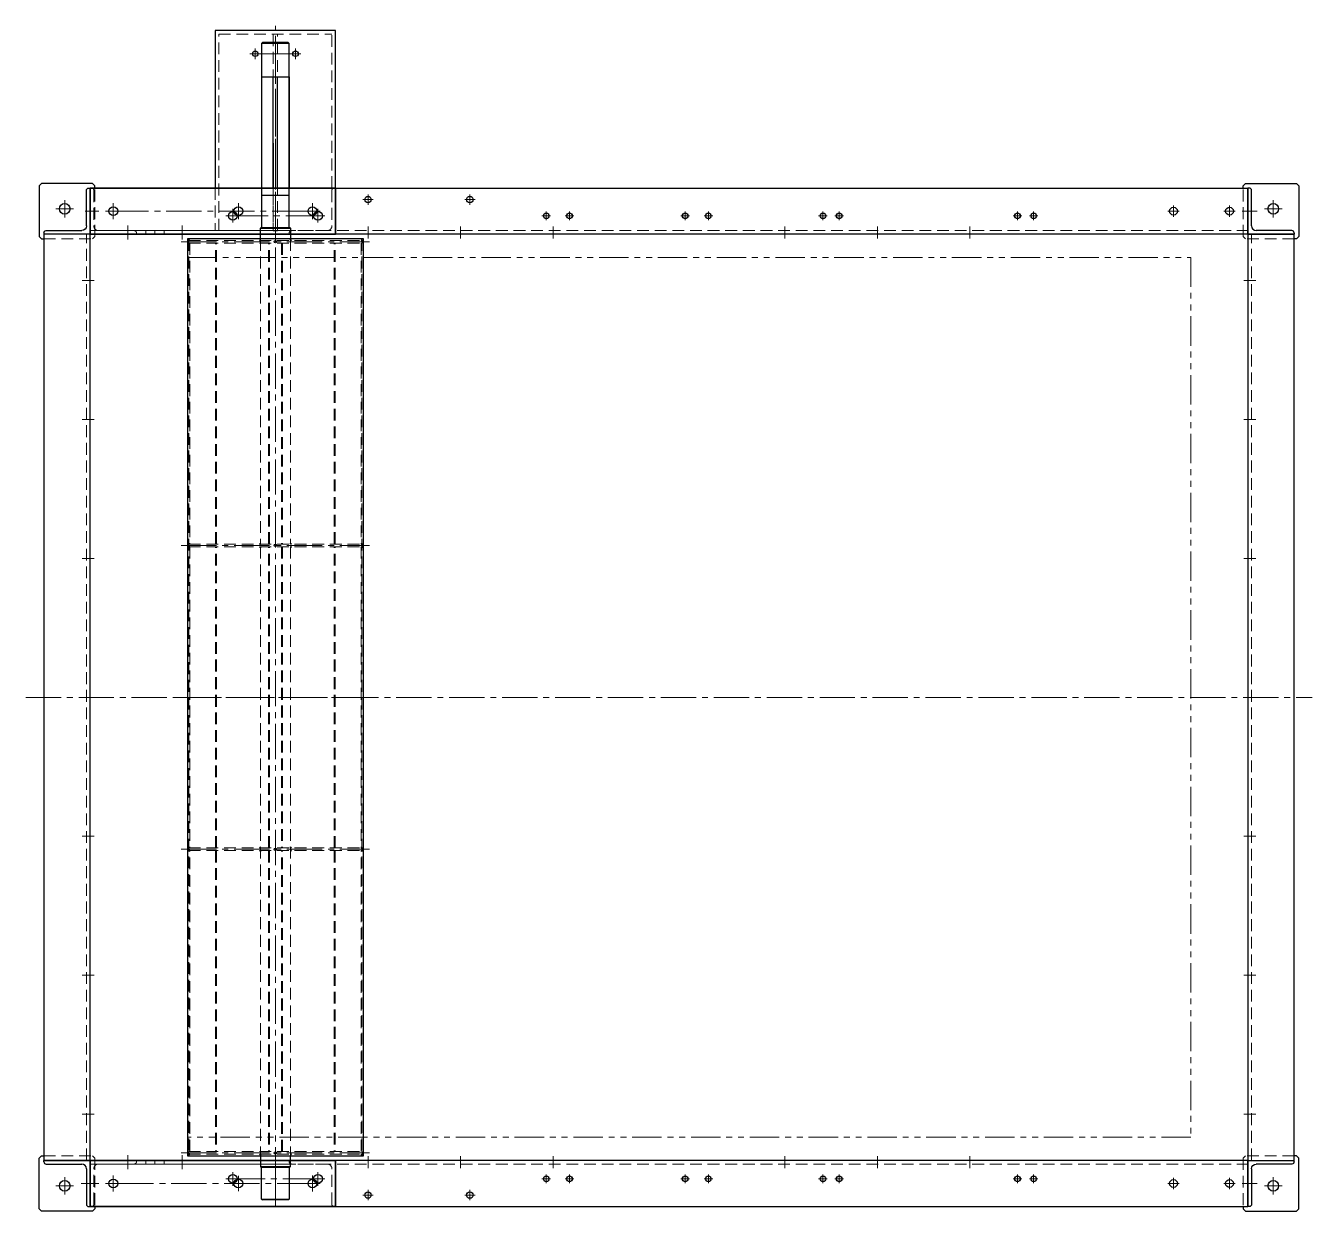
# Model space of a CAD drawing. Header units: millimetres. Extents: x -8731 to 85711, y -14522 to 31379.
# Drawn here: x 20589 to 23367, y 19819 to 22379 of the extents above; entities that cross this region are included whole.
import ezdxf

# ---------------------------------------------------------------- set-up
doc = ezdxf.new("R2010")
doc.units = ezdxf.units.MM
doc.header["$LTSCALE"] = 4
for name, pattern in [('CENTER2', [28.575, 19.05, -3.175, 3.175, -3.175]), ('HIDDEN', [9.525, 6.35, -3.175]), ('PHANTOM2', [31.75, 15.875, -3.175, 3.175, -3.175, 3.175, -3.175])]:
    doc.linetypes.add(name, pattern=pattern)
for name, color, linetype, lineweight in [('04_HIDDEN', 2, 'HIDDEN', 13), ('05_CENTER', 4, 'CENTER2', 13), ('06_PHANTOM', 2, 'PHANTOM2', 13)]:
    doc.layers.add(name, color=color, linetype=linetype, lineweight=lineweight)
doc.layers.add('10_DRAFT', color=8, linetype='Continuous', lineweight=0, plot=False)

# ---------------------------------------------------------------- blocks, each defined once
blk = doc.blocks.new('A$C448B04A9_1_1_1')
at = {"color": 0}
for p, q in [((3, 100), (0, 100)), ((0, 0), (0, 100)), ((8, 18), (8, 95)), ((0, 0), (100, 0)), ((95, 8), (18, 8)), ((100, 3), (100, 0))]:
    blk.add_line(p, q, dxfattribs=at)
for centre, radius, start, end in [((3, 95), 5, 0, 90), ((18, 18), 10, 180, 270), ((95, 3), 5, 0, 90)]:
    blk.add_arc(centre, radius, start, end, dxfattribs=at)
blk = doc.blocks.new('A$C2A2D3C10_1_1_1')
at = {"color": 0}
for points in [[(110, 1100), (110, 1105), (105, 1110), (-5, 1110), (-10, 1105), (-10, 995), (-5, 990)], [(2590, 1100), (2590, 1105), (2595, 1110), (2705, 1110), (2710, 1105), (2710, 995), (2705, 990)], [(-5, 990), (0, 990)], [(100, 993), (100, 1000), (0, 1000), (0, -1000), (100, -1000), (100, -993)], [(100, -993), (100, 993)], [(2600, -993), (2600, -1000), (2700, -1000), (2700, 1000), (2600, 1000), (2600, 993)], [(2600, 993), (2600, -993)], [(2705, 990), (2700, 990)], [(110, -1100), (110, -1105), (105, -1110), (-5, -1110), (-10, -1105), (-10, -995), (-5, -990)], [(-5, -990), (0, -990)], [(2590, -1100), (2590, -1105), (2595, -1110), (2705, -1110), (2710, -1105), (2710, -995), (2705, -990)], [(2705, -990), (2700, -990)]]:
    blk.add_lwpolyline(points, dxfattribs=at)
for points in [[(100, 1100), (2600, 1100), (2600, 1000), (100, 1000)], [(100, -1100), (2600, -1100), (2600, -1000), (100, -1000)]]:
    blk.add_lwpolyline(points, close=True, dxfattribs=at)
for centre, radius in [((45, 1055), 11.5), ((150, 1050), 9.5), ((580, 1050), 9.5), ((700, 1075), 7), ((920, 1075), 7), ((2439.5, 1050), 8.5), ((2560.5, 1050), 8.5), ((2655, 1055), 11.5), ((1085, 1040), 6), ((1135, 1040), 6), ((1385, 1040), 6), ((1435, 1040), 6), ((1682.5, 1040), 6), ((1717.5, 1040), 6), ((2102.5, 1040), 6), ((2137.5, 1040), 6), ((45, -1055), 11.5), ((150, -1050), 9.5), ((420, -1050), 9.5), ((580, -1050), 9.5), ((1085, -1040), 6), ((1135, -1040), 6), ((1385, -1040), 6), ((1435, -1040), 6), ((1682.5, -1040), 6), ((1717.5, -1040), 6), ((2102.5, -1040), 6), ((2137.5, -1040), 6), ((2439.5, -1050), 8.5), ((2560.5, -1050), 8.5), ((2655, -1055), 11.5), ((700, -1075), 7), ((920, -1075), 7)]:
    blk.add_circle(centre, radius, dxfattribs=at)
at = {"layer": '04_HIDDEN'}
for p, q in [((100, 1008), (2600, 1008)), ((92, -1000), (92, 1000)), ((2608, -1000), (2608, 1000)), ((100, -1008), (2600, -1008))]:
    blk.add_line(p, q, dxfattribs=at)
for points in [[(0, 990), (105, 990), (110, 995), (110, 1100)], [(2700, 990), (2595, 990), (2590, 995), (2590, 1100)], [(0, -990), (105, -990), (110, -995), (110, -1100)], [(2700, -990), (2595, -990), (2590, -995), (2590, -1100)]]:
    blk.add_lwpolyline(points, dxfattribs=at)
at = {"layer": '05_CENTER'}
for p, q in [((700, 1086.2), (700, 1063.8)), ((920, 1086.2), (920, 1063.8)), ((45, 1073.9), (45, 1036.1)), ((150, 1066.3), (150, 1033.7)), ((580, 1066.3), (580, 1033.7)), ((711.2, 1075), (688.8, 1075)), ((931.2, 1075), (908.8, 1075)), ((2439.5, 1062.3), (2439.5, 1037.7)), ((2560.5, 1062.3), (2560.5, 1037.7)), ((2655, 1073.9), (2655, 1036.1)), ((63.9, 1055), (26.1, 1055)), ((166.3, 1050), (133.7, 1050)), ((596.3, 1050), (563.7, 1050)), ((1094.3, 1040), (1075.7, 1040)), ((1085, 1049.3), (1085, 1030.7)), ((1144.3, 1040), (1125.7, 1040)), ((1135, 1049.3), (1135, 1030.7)), ((1394.3, 1040), (1375.7, 1040)), ((1385, 1049.3), (1385, 1030.7)), ((1444.3, 1040), (1425.7, 1040)), ((1435, 1049.3), (1435, 1030.7)), ((1691.8, 1040), (1673.2, 1040)), ((1682.5, 1049.3), (1682.5, 1030.7)), ((1726.8, 1040), (1708.2, 1040)), ((1717.5, 1049.3), (1717.5, 1030.7)), ((2111.8, 1040), (2093.2, 1040)), ((2102.5, 1049.3), (2102.5, 1030.7)), ((2146.8, 1040), (2128.2, 1040)), ((2137.5, 1049.3), (2137.5, 1030.7)), ((2451.8, 1050), (2427.2, 1050)), ((2572.8, 1050), (2548.2, 1050)), ((2620.4, 1050), (2587.9, 1050)), ((2636.1, 1055), (2673.9, 1055)), ((700, 991.1), (700, 1017.1)), ((900, 991.1), (900, 1017.1)), ((1100, 991.1), (1100, 1017.1)), ((1600, 991.1), (1600, 1017.1)), ((1800, 991.1), (1800, 1017.1)), ((2000, 991.1), (2000, 1017.1)), ((108.9, 900), (82.9, 900)), ((2591.1, 900), (2617.1, 900)), ((108.9, 600), (82.9, 600)), ((2591.1, 600), (2617.1, 600)), ((108.9, 300), (82.9, 300)), ((2591.1, 300), (2617.1, 300)), ((-39.1, 0), (2739.1, 0)), ((108.9, -300), (82.9, -300)), ((2591.1, -300), (2617.1, -300)), ((108.9, -600), (82.9, -600)), ((2591.1, -600), (2617.1, -600)), ((108.9, -900), (82.9, -900)), ((2591.1, -900), (2617.1, -900)), ((700, -991.1), (700, -1017.1)), ((900, -991.1), (900, -1017.1)), ((1100, -991.1), (1100, -1017.1)), ((1600, -991.1), (1600, -1017.1)), ((1800, -991.1), (1800, -1017.1)), ((2000, -991.1), (2000, -1017.1)), ((63.9, -1055), (26.1, -1055)), ((45, -1073.9), (45, -1036.1)), ((111.3, -1050), (80.4, -1050)), ((166.3, -1050), (133.7, -1050)), ((150, -1066.3), (150, -1033.7)), ((436.3, -1050), (403.7, -1050)), ((420, -1066.3), (420, -1033.7)), ((596.3, -1050), (563.7, -1050)), ((580, -1066.3), (580, -1033.7)), ((1094.3, -1040), (1075.7, -1040)), ((1085, -1049.3), (1085, -1030.7)), ((1144.3, -1040), (1125.7, -1040)), ((1135, -1049.3), (1135, -1030.7)), ((1394.3, -1040), (1375.7, -1040)), ((1385, -1049.3), (1385, -1030.7)), ((1444.3, -1040), (1425.7, -1040)), ((1435, -1049.3), (1435, -1030.7)), ((1691.8, -1040), (1673.2, -1040)), ((1682.5, -1049.3), (1682.5, -1030.7)), ((1726.8, -1040), (1708.2, -1040)), ((1717.5, -1049.3), (1717.5, -1030.7)), ((2111.8, -1040), (2093.2, -1040)), ((2102.5, -1049.3), (2102.5, -1030.7)), ((2146.8, -1040), (2128.2, -1040)), ((2137.5, -1049.3), (2137.5, -1030.7)), ((2451.8, -1050), (2427.2, -1050)), ((2439.5, -1062.3), (2439.5, -1037.7)), ((2572.8, -1050), (2548.2, -1050)), ((2560.5, -1062.3), (2560.5, -1037.7)), ((2620.4, -1050), (2587.9, -1050)), ((2636.1, -1055), (2673.9, -1055)), ((2655, -1073.9), (2655, -1036.1)), ((711.2, -1075), (688.8, -1075)), ((700, -1086.2), (700, -1063.8)), ((931.2, -1075), (908.8, -1075)), ((920, -1086.2), (920, -1063.8))]:
    blk.add_line(p, q, dxfattribs=at)
at = {"color": 0, "xscale": -1}
blk.add_blockref('A$C448B04A9_1_1_1', (100, 1000), dxfattribs=at)
at = {"color": 0}
blk.add_blockref('A$C448B04A9_1_1_1', (2600, 1000), dxfattribs=at)
at = {"color": 0, "rotation": 180}
blk.add_blockref('A$C448B04A9_1_1_1', (100, -1000), dxfattribs=at)
at = {"color": 0, "xscale": -1, "rotation": 180}
blk.add_blockref('A$C448B04A9_1_1_1', (2600, -1000), dxfattribs=at)
blk = doc.blocks.new('A$C67F20274_1_1')
h = blk.add_hatch(color=3)
h.dxf.hatch_style = 1
h.paths.add_polyline_path([(0, -2), (0, 0), (-2, 0)])
at = {"color": 3}
blk.add_lwpolyline([(0, 0), (-2, 0), (-2, 0), (0, -2)], close=True, dxfattribs=at)
blk = doc.blocks.new('A$C448B04A9_1_1')
at = {"color": 0}
for p, q in [((3, 100), (0, 100)), ((0, 0), (0, 100)), ((8, 18), (8, 95)), ((0, 0), (100, 0)), ((95, 8), (18, 8)), ((100, 3), (100, 0))]:
    blk.add_line(p, q, dxfattribs=at)
for centre, radius, start, end in [((3, 95), 5, 0, 90), ((18, 18), 10, 180, 270), ((95, 3), 5, 0, 90)]:
    blk.add_arc(centre, radius, start, end, dxfattribs=at)

msp = doc.modelspace()

# ---------------------------------------------------------------- hatches: boundary and pattern name
h = msp.add_hatch(color=3)
h.dxf.hatch_style = 1
h.paths.add_polyline_path([(20941.25246, 21910.27853), (20939.03925, 21910.27853, 0.1117604654), (20939.60512, 21912.77851), (20941.25246, 21912.77851)])
h.paths.add_polyline_path([(20941.25246, 21912.77851), (20939.60512, 21912.77851, 0.1117619807), (20939.03925, 21915.27853), (20941.25246, 21915.27853)])
h = msp.add_hatch(color=3)
h.dxf.hatch_style = 1
h.paths.add_polyline_path([(21315.25246, 21915.2785), (21317.46567, 21915.2785, 0.1117604654), (21316.89979, 21912.77851), (21315.25246, 21912.77851)])
h.paths.add_polyline_path([(21315.25246, 21912.77851), (21316.89979, 21912.77851, 0.1117619807), (21317.46567, 21910.2785), (21315.25246, 21910.2785)])
h = msp.add_hatch(color=3)
h.dxf.hatch_style = 1
h.paths.add_polyline_path([(20941.25246, 21259.27848), (20939.03925, 21259.27848, -0.1117604654), (20939.60512, 21256.7785), (20941.25246, 21256.7785)])
h.paths.add_polyline_path([(20941.25246, 21256.7785), (20939.60512, 21256.7785, -0.1117619807), (20939.03925, 21254.27848), (20941.25246, 21254.27848)])
h = msp.add_hatch(color=3)
h.dxf.hatch_style = 1
h.paths.add_polyline_path([(21315.25246, 21254.27851), (21317.46567, 21254.27851, -0.1117604654), (21316.89979, 21256.7785), (21315.25246, 21256.7785)])
h.paths.add_polyline_path([(21315.25246, 21256.7785), (21316.89979, 21256.7785, -0.1117619807), (21317.46567, 21259.27851), (21315.25246, 21259.27851)])
h = msp.add_hatch(color=3)
h.dxf.hatch_style = 1
h.paths.add_polyline_path([(20941.25246, 20603.27848), (20939.03925, 20603.27848, -0.1117604654), (20939.60512, 20600.7785), (20941.25246, 20600.7785)])
h.paths.add_polyline_path([(20941.25246, 20600.7785), (20939.60512, 20600.7785, -0.1117619807), (20939.03925, 20598.27848), (20941.25246, 20598.27848)])
h = msp.add_hatch(color=3)
h.dxf.hatch_style = 1
h.paths.add_polyline_path([(21315.25246, 20598.27851), (21317.46567, 20598.27851, -0.1117604654), (21316.89979, 20600.7785), (21315.25246, 20600.7785)])
h.paths.add_polyline_path([(21315.25246, 20600.7785), (21316.89979, 20600.7785, -0.1117619807), (21317.46567, 20603.27851), (21315.25246, 20603.27851)])
h = msp.add_hatch(color=3)
h.dxf.hatch_style = 1
h.paths.add_polyline_path([(20941.25246, 19947.27846), (20939.03925, 19947.27846, -0.1117604654), (20939.60512, 19944.77848), (20941.25246, 19944.77848)])
h.paths.add_polyline_path([(20941.25246, 19944.77848), (20939.60512, 19944.77848, -0.1117619807), (20939.03925, 19942.27846), (20941.25246, 19942.27846)])
h = msp.add_hatch(color=3)
h.dxf.hatch_style = 1
h.paths.add_polyline_path([(21315.25246, 19942.2785), (21317.46567, 19942.2785, -0.1117604654), (21316.89979, 19944.77848), (21315.25246, 19944.77848)])
h.paths.add_polyline_path([(21315.25246, 19944.77848), (21316.89979, 19944.77848, -0.1117619807), (21317.46567, 19947.2785), (21315.25246, 19947.2785)])

# ---------------------------------------------------------------- linework, layer by layer
at = {"color": 0}
for p, q in [((21098.35246, 22341.2785), (21100.35246, 22343.2785)), ((21158.15246, 22341.2785), (21098.35246, 22341.2785)), ((21098.35246, 22341.2785), (21098.35246, 22013.2785)), ((21156.15246, 22343.2785), (21100.35246, 22343.2785)), ((21156.15246, 22343.2785), (21158.15246, 22341.2785)), ((21158.15246, 22013.2785), (21158.15246, 22341.2785)), ((21123.75246, 22125.98451), (21123.75246, 22028.7785)), ((21132.75246, 22028.7785), (21132.75246, 22125.98451)), ((21160.75246, 22028.7785), (21095.75246, 22028.7785)), ((21098.25246, 22013.2785), (21098.25246, 21943.2785)), ((21158.25246, 21943.2785), (21158.25246, 22013.2785)), ((21095.75246, 21942.2785), (21096.75246, 21943.2785)), ((21095.75246, 21918.7785), (21095.75246, 21942.2785)), ((21095.75246, 21942.2785), (21160.75246, 21942.2785)), ((21096.75246, 21943.2785), (21159.75246, 21943.2785)), ((21123.75246, 21936.7785), (21132.75246, 21936.7785)), ((21160.75246, 21942.2785), (21159.75246, 21943.2785)), ((21160.75246, 21942.2785), (21160.75246, 21918.7785)), ((21095.75246, 19938.7785), (21095.75246, 19915.2785)), ((21160.75246, 19915.2785), (21160.75246, 19938.7785)), ((21095.75246, 19915.2785), (21096.75246, 19914.2785)), ((21095.75246, 19915.2785), (21160.75246, 19915.2785)), ((21096.75246, 19914.2785), (21159.75246, 19914.2785)), ((21098.25246, 19845.2785), (21098.25246, 19914.2785)), ((21158.25246, 19914.2785), (21158.25246, 19845.2785)), ((21160.75246, 19915.2785), (21159.75246, 19914.2785)), ((21098.25246, 19845.2785), (21100.25246, 19843.2785)), ((21098.25246, 19845.2785), (21158.25246, 19845.2785)), ((21156.25246, 19843.2785), (21100.25246, 19843.2785)), ((21156.25246, 19843.2785), (21158.25246, 19845.2785)), ((21160.75246, 19828.7785), (21095.75246, 19828.7785))]:
    msp.add_line(p, q, dxfattribs=at)
for p, q in [((21123.75246, 22028.7785), (21123.75246, 22268.7785)), ((21132.75246, 22028.7785), (21132.75246, 22268.7785)), ((21098.25246, 22013.2785), (21158.25246, 22013.2785)), ((21158.15246, 21928.7785), (21098.35246, 21928.7785))]:
    msp.add_line(p, q)
msp.add_lwpolyline([(21158.25246, 22028.7785), (21258.25246, 22028.7785), (21258.25246, 22368.7785), (20998.25246, 22368.7785), (20998.25246, 22028.7785), (21098.25246, 22028.7785)])
for points in [[(21098.25246, 22268.7785), (21158.25246, 22268.7785)], [(21098.25246, 22268.7785), (21098.25246, 22028.7785)], [(21158.25246, 22268.7785), (21158.25246, 22028.7785)], [(21098.35246, 21928.7785), (20728.25246, 21928.7785), (20728.25246, 22028.7785), (21075.75246, 22028.7785)], [(21140.75246, 22028.7785), (21258.25246, 22028.7785), (21258.25246, 21928.7785), (21158.25246, 21928.7785)], [(21258.25246, 19928.7785), (20728.25246, 19928.7785), (20728.25246, 19828.7785), (21095.75246, 19828.7785)], [(21160.75246, 19828.7785), (21258.25246, 19828.7785), (21258.25246, 19928.7785), (21258.25246, 19928.7785)]]:
    msp.add_lwpolyline(points, dxfattribs=at)
for points in [[(20728.25246, 21928.7785), (21258.25246, 21928.7785), (21258.25246, 22028.7785), (20728.25246, 22028.7785)], [(20938.25246, 21918.7785), (20938.25246, 19938.7785), (21318.25246, 19938.7785), (21318.25246, 21918.7785)], [(20728.25246, 19928.7785), (21258.25246, 19928.7785), (21258.25246, 19828.7785), (20728.25246, 19828.7785)]]:
    msp.add_lwpolyline(points, close=True, dxfattribs=at)
for centre, radius in [((21084.75246, 22318.7785), 6), ((21171.75246, 22318.7785), 6), ((20778.25246, 21978.7785), 9.5), ((21036.25246, 21968.7785), 9.5), ((21048.25246, 21978.7785), 9.5), ((21208.25246, 21978.7785), 9.5), ((21220.25246, 21968.7785), 9.5), ((21036.25246, 19888.7785), 9.5), ((21220.25246, 19888.7785), 9.5), ((20778.25246, 19878.7785), 9.5), ((21208.25246, 19878.7785), 9.5)]:
    msp.add_circle(centre, radius, dxfattribs=at)
for centre in [(21128.25246, 21912.77848), (21128.25246, 21256.7785), (21128.25246, 20600.7785), (21128.25246, 19944.77848)]:
    msp.add_circle(centre, 2.5)
at = {"color": 3}
for centre, start, end in [((20933.79976, 21912.77853), 334.49206587, 25.50793413), ((21322.70516, 21912.7785), 154.49206587, 205.50793413), ((20933.79976, 21256.77848), 334.49206587, 25.50793413), ((21322.70516, 21256.77851), 154.49206587, 205.50793413), ((20933.79976, 20600.77848), 334.49206587, 25.50793413), ((21322.70516, 20600.77851), 154.49206587, 205.50793413), ((20933.79976, 19944.77846), 334.49206587, 25.50793413), ((21322.70516, 19944.7785), 154.49206587, 205.50793413)]:
    msp.add_arc(centre, 5.80537, start, end, dxfattribs=at)
at = {"layer": '04_HIDDEN'}
for p, q in [((21006.25246, 21936.7785), (21006.25246, 22360.7785)), ((21006.25246, 22360.7785), (21250.25246, 22360.7785)), ((21250.25246, 22028.7785), (21250.25246, 22360.7785)), ((20998.25246, 22028.7785), (20998.25246, 21936.7785)), ((21123.75246, 22028.7785), (21123.75246, 21936.7785)), ((21132.75246, 21936.7785), (21132.75246, 22028.7785)), ((20823.25246, 21936.7785), (21163.25246, 21936.7785)), ((20823.25246, 21936.7785), (21163.25246, 21936.7785)), ((20848.25246, 21928.7785), (20848.25246, 21936.7785)), ((20888.25246, 21928.7785), (20888.25246, 21936.7785)), ((20938.25246, 21915.27853), (20941.25246, 21915.27853)), ((20938.25246, 21910.27853), (20941.25246, 21910.27853)), ((20941.25246, 21918.7785), (20941.25246, 19938.7785)), ((20941.25246, 21915.7785), (21315.25246, 21915.7785)), ((20941.25246, 21909.7785), (21315.25246, 21909.7785)), ((20943.25246, 21909.7785), (20943.25246, 21259.7785)), ((20999.25246, 21259.7785), (20999.25246, 21909.7785)), ((21001.25246, 21259.7785), (21001.25246, 21909.7785)), ((21095.75246, 21918.7785), (21095.75246, 21259.7785)), ((21113.25246, 21259.7785), (21113.25246, 21909.7785)), ((21115.25246, 21259.7785), (21115.25246, 21909.7785)), ((21141.25246, 21909.7785), (21141.25246, 21259.7785)), ((21143.25246, 21909.7785), (21143.25246, 21259.7785)), ((21160.75246, 21918.7785), (21160.75246, 21259.7785)), ((21255.25246, 21259.7785), (21255.25246, 21909.7785)), ((21257.25246, 21259.7785), (21257.25246, 21909.7785)), ((21313.25246, 21909.7785), (21313.25246, 21259.7785)), ((21315.25246, 21918.7785), (21315.25246, 19938.7785)), ((21318.25246, 21915.2785), (21315.25246, 21915.2785)), ((21318.25246, 21910.2785), (21315.25246, 21910.2785)), ((20938.25246, 21259.27848), (20941.25246, 21259.27848)), ((20938.25246, 21254.27848), (20941.25246, 21254.27848)), ((20941.25246, 21259.7785), (21315.25246, 21259.7785)), ((21318.25246, 21259.27851), (21315.25246, 21259.27851)), ((21318.25246, 21254.27851), (21315.25246, 21254.27851)), ((20941.25246, 21253.7785), (21315.25246, 21253.7785)), ((20943.25246, 21253.7785), (20943.25246, 20603.7785)), ((20999.25246, 20603.7785), (20999.25246, 21253.7785)), ((21001.25246, 20603.7785), (21001.25246, 21253.7785)), ((21095.75246, 21253.7785), (21095.75246, 19938.7785)), ((21113.25246, 20603.7785), (21113.25246, 21253.7785)), ((21115.25246, 20603.7785), (21115.25246, 21253.7785)), ((21141.25246, 21253.7785), (21141.25246, 20603.7785)), ((21143.25246, 21253.7785), (21143.25246, 20603.7785)), ((21160.75246, 21253.7785), (21160.75246, 19938.7785)), ((21255.25246, 20603.7785), (21255.25246, 21253.7785)), ((21257.25246, 20603.7785), (21257.25246, 21253.7785)), ((21313.25246, 21253.7785), (21313.25246, 20603.7785)), ((20938.25246, 20603.27848), (20941.25246, 20603.27848)), ((20938.25246, 20598.27848), (20941.25246, 20598.27848)), ((20941.25246, 20603.7785), (21315.25246, 20603.7785)), ((20941.25246, 20597.7785), (21315.25246, 20597.7785)), ((20943.25246, 19947.7785), (20943.25246, 20597.7785)), ((20999.25246, 20597.7785), (20999.25246, 19947.7785)), ((21001.25246, 20597.7785), (21001.25246, 19947.7785)), ((21113.25246, 20597.7785), (21113.25246, 19947.7785)), ((21115.25246, 20597.7785), (21115.25246, 19947.7785)), ((21141.25246, 19947.7785), (21141.25246, 20597.7785)), ((21143.25246, 19947.7785), (21143.25246, 20597.7785)), ((21255.25246, 20597.7785), (21255.25246, 19947.7785)), ((21257.25246, 20597.7785), (21257.25246, 19947.7785)), ((21313.25246, 19947.7785), (21313.25246, 20597.7785)), ((21318.25246, 20603.27851), (21315.25246, 20603.27851)), ((21318.25246, 20598.27851), (21315.25246, 20598.27851)), ((20823.25246, 19920.7785), (21163.25246, 19920.7785)), ((20823.25246, 19920.7785), (21163.25246, 19920.7785)), ((20848.25246, 19928.7785), (20848.25246, 19920.7785)), ((20888.25246, 19928.7785), (20888.25246, 19920.7785)), ((20938.25246, 19947.27846), (20941.25246, 19947.27846)), ((20938.25246, 19942.27846), (20941.25246, 19942.27846)), ((20941.25246, 19947.7785), (21315.25246, 19947.7785)), ((20941.25246, 19941.7785), (21315.25246, 19941.7785)), ((21318.25246, 19947.2785), (21315.25246, 19947.2785)), ((21318.25246, 19942.2785), (21315.25246, 19942.2785))]:
    msp.add_line(p, q, dxfattribs=at)
msp.add_lwpolyline([(21123.75246, 21936.7785), (21132.75246, 21936.7785), (21132.75246, 22360.7785), (21123.75246, 22360.7785)], close=True, dxfattribs=at)
at = {"layer": '05_CENTER'}
for p, q in [((21128.25246, 21911.14893), (21128.25246, 22379.30754)), ((21128.25246, 22357.1815), (21128.25246, 19827.50859)), ((21096.18576, 22318.7785), (21073.31915, 22318.7785)), ((21084.75246, 22330.2118), (21084.75246, 22307.34519)), ((21084.75246, 22318.7785), (21171.75246, 22318.7785)), ((21160.31915, 22318.7785), (21183.18576, 22318.7785)), ((21171.75246, 22330.2118), (21171.75246, 22307.34519)), ((21128.25246, 22134.76694), (21128.25246, 21916.14783)), ((20717.29076, 21978.7785), (20746.90557, 21978.7785)), ((20717.29076, 21978.7785), (20746.90557, 21978.7785)), ((20795.2948, 21978.7785), (20761.21011, 21978.7785)), ((20778.25246, 21995.82084), (20778.25246, 21961.73615)), ((20778.25246, 21978.7785), (21208.25246, 21978.7785)), ((21065.2948, 21978.7785), (21031.21011, 21978.7785)), ((21036.25246, 21983.59149), (21036.25246, 21953.96551)), ((21048.25246, 21995.82084), (21048.25246, 21961.73615)), ((21191.21011, 21978.7785), (21225.2948, 21978.7785)), ((21208.25246, 21995.82084), (21208.25246, 21961.73615)), ((21220.25246, 21983.59149), (21220.25246, 21953.96551)), ((21021.43947, 21968.7785), (21051.06545, 21968.7785)), ((21036.25246, 21968.7785), (21220.25246, 21968.7785)), ((21205.43947, 21968.7785), (21235.06545, 21968.7785)), ((20809.75246, 21917.88207), (20809.75246, 21947.50805)), ((20926.75246, 21917.88207), (20926.75246, 21947.50805)), ((20924.70094, 21912.77848), (21331.80398, 21912.77848)), ((20924.70094, 21256.7785), (21331.80398, 21256.7785)), ((20910.46966, 20928.7785), (21346.03526, 20928.7785)), ((20924.70094, 20600.7785), (21331.80398, 20600.7785)), ((20809.75246, 19939.67492), (20809.75246, 19910.04894)), ((20924.70094, 19944.77848), (21331.80398, 19944.77848)), ((20926.75246, 19939.67492), (20926.75246, 19910.04894)), ((20778.25246, 19861.73615), (20778.25246, 19895.82084)), ((21036.25246, 19903.59149), (21036.25246, 19873.96551)), ((21208.25246, 19861.73615), (21208.25246, 19895.82084)), ((21220.25246, 19903.59149), (21220.25246, 19873.96551)), ((20717.29076, 19878.7785), (20746.90557, 19878.7785)), ((20717.29076, 19878.7785), (20746.90557, 19878.7785)), ((20795.2948, 19878.7785), (20761.21011, 19878.7785)), ((21208.25246, 19878.7785), (20778.25246, 19878.7785)), ((21021.43947, 19888.7785), (21051.06545, 19888.7785)), ((21220.25246, 19888.7785), (21036.25246, 19888.7785)), ((21191.21011, 19878.7785), (21225.2948, 19878.7785)), ((21205.43947, 19888.7785), (21235.06545, 19888.7785))]:
    msp.add_line(p, q, dxfattribs=at)
at = {"layer": '06_PHANTOM', "color": 6}
msp.add_lwpolyline([(20938.25246, 21878.7785), (23105.35246, 21878.7785), (23105.35246, 19978.7785), (20938.25246, 19978.7785)], close=True, dxfattribs=at)
at = {"layer": '10_DRAFT'}
for p, q in [((20868.25246, 21928.7785), (20868.25246, 21936.7785)), ((20868.25246, 19928.7785), (20868.25246, 19920.7785)), ((21128.25246, 19828.7785), (21128.25246, 19928.7785))]:
    msp.add_line(p, q, dxfattribs=at)

# ---------------------------------------------------------------- block references
msp.add_blockref('A$C2A2D3C10_1_1_1', (20628.25246, 20928.7785))
at = {"extrusion": (0, 0, -1), "zscale": -1}
for p, rotation in [((-20941.25246, 21915.7785), 270), ((-21160.75246, 21915.7785), 270), ((-20941.25246, 21259.7785), 270), ((-21160.75246, 21259.7785), 270), ((-21095.75246, 21253.7785), 90), ((-21315.25246, 21253.7785), 90), ((-20941.25246, 20603.7785), 270), ((-21095.75246, 20597.7785), 90), ((-21160.75246, 20603.7785), 270), ((-21315.25246, 20597.7785), 90), ((-21095.75246, 19941.7785), 90), ((-21315.25246, 19941.7785), 90)]:
    msp.add_blockref('A$C67F20274_1_1', p, dxfattribs=dict(at, rotation=rotation))
for p, rotation in [((21095.75246, 21915.7785), 270), ((21315.25246, 21915.7785), 270), ((21095.75246, 21259.7785), 270), ((21315.25246, 21259.7785), 270), ((20941.25246, 21253.7785), 90), ((21160.75246, 21253.7785), 90), ((20941.25246, 20597.7785), 90), ((21095.75246, 20603.7785), 270), ((21160.75246, 20597.7785), 90), ((21315.25246, 20603.7785), 270), ((20941.25246, 19941.7785), 90), ((21160.75246, 19941.7785), 90)]:
    msp.add_blockref('A$C67F20274_1_1', p, dxfattribs=dict(rotation=rotation))
at = {"layer": '04_HIDDEN', "xscale": -1}
for p, rotation in [((20728.25246, 21928.7785), 270), ((20728.25246, 21928.7785), 270), ((21258.25246, 19928.7785), 90), ((21258.25246, 19928.7785), 90)]:
    msp.add_blockref('A$C448B04A9_1_1', p, dxfattribs=dict(at, rotation=rotation))
at = {"layer": '04_HIDDEN'}
for p, rotation in [((21258.25246, 21928.7785), 89.99999999999999), ((21258.25246, 21928.7785), 90.00000000000001), ((20728.25246, 19928.7785), 270), ((20728.25246, 19928.7785), 270)]:
    msp.add_blockref('A$C448B04A9_1_1', p, dxfattribs=dict(at, rotation=rotation))

doc.saveas('drawing.dxf')
